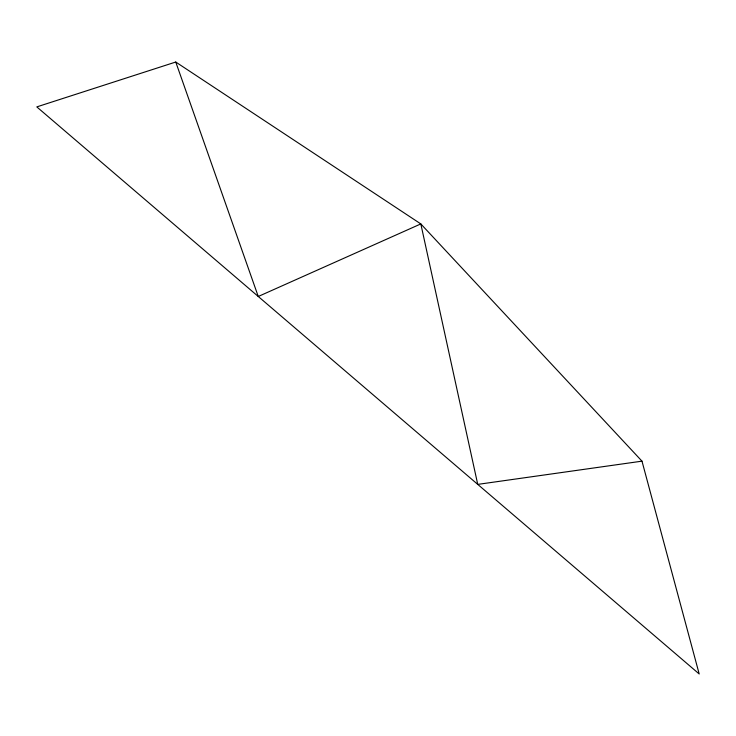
<?xml version="1.0" encoding="UTF-8"?>
<svg xmlns="http://www.w3.org/2000/svg" width="736" height="736" viewBox="0 0 736 736"><rect width="100%" height="100%" fill="white"/><g stroke="black" fill="none" stroke-linecap="round" stroke-linejoin="round"><path stroke-width="1.1" d="M175.757 62.026L36.8 106.895L699.2 673.974L641.985 461.159L420.817 223.919L175.757 62.026L258.262 296.488L420.817 223.919L477.738 484.389L641.985 461.159"/></g></svg>
